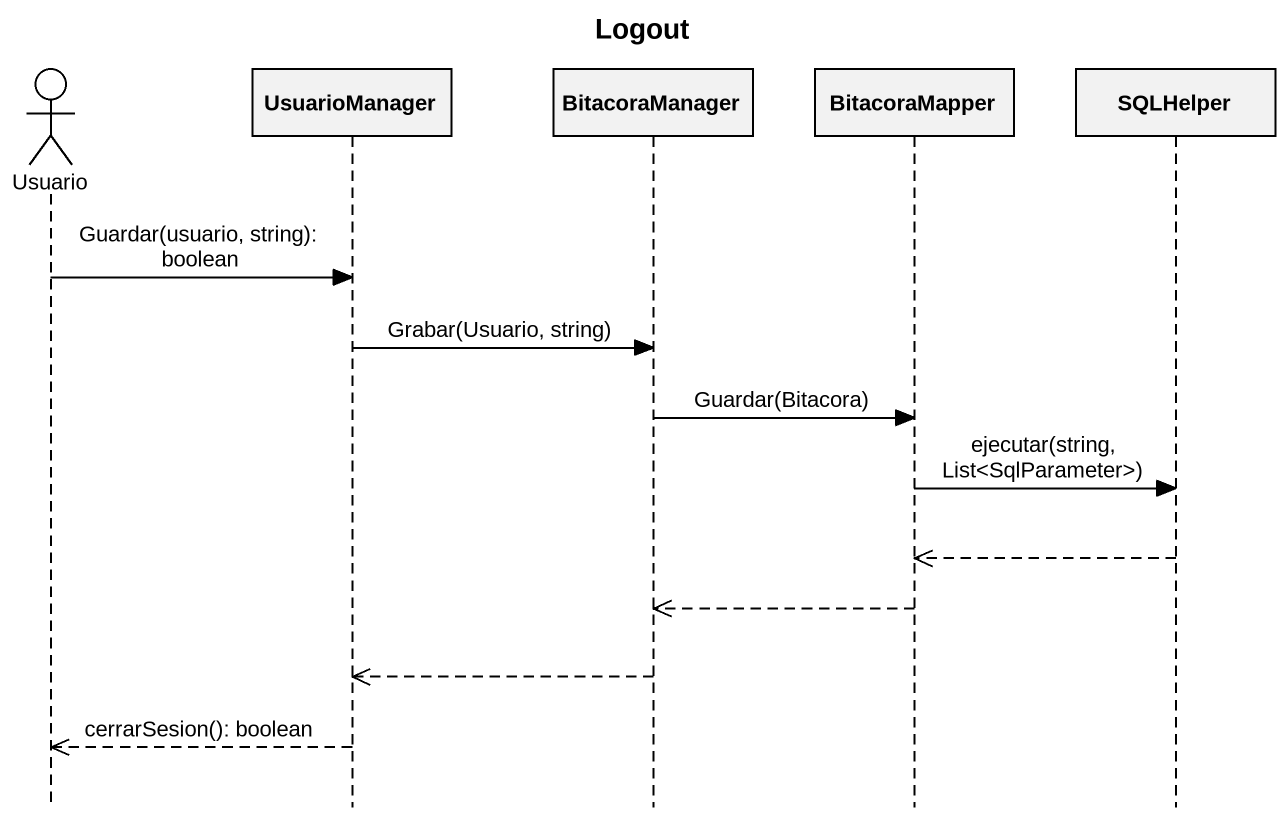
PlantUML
@startuml
title Logout
hide footbox
actor Usuario
participant UsuarioManager
participant BitacoraManager
participant BitacoraMapper
participant SQLHelper

Usuario -> UsuarioManager : Guardar(usuario, string): boolean
UsuarioManager -> BitacoraManager : Grabar(Usuario, string)
BitacoraManager -> BitacoraMapper : Guardar(Bitacora)
BitacoraMapper -> SQLHelper : ejecutar(string, List<SqlParameter>)
SQLHelper -->> BitacoraMapper
BitacoraMapper -->> BitacoraManager
BitacoraManager -->> UsuarioManager
UsuarioManager -->> Usuario : cerrarSesion(): boolean
@enduml
